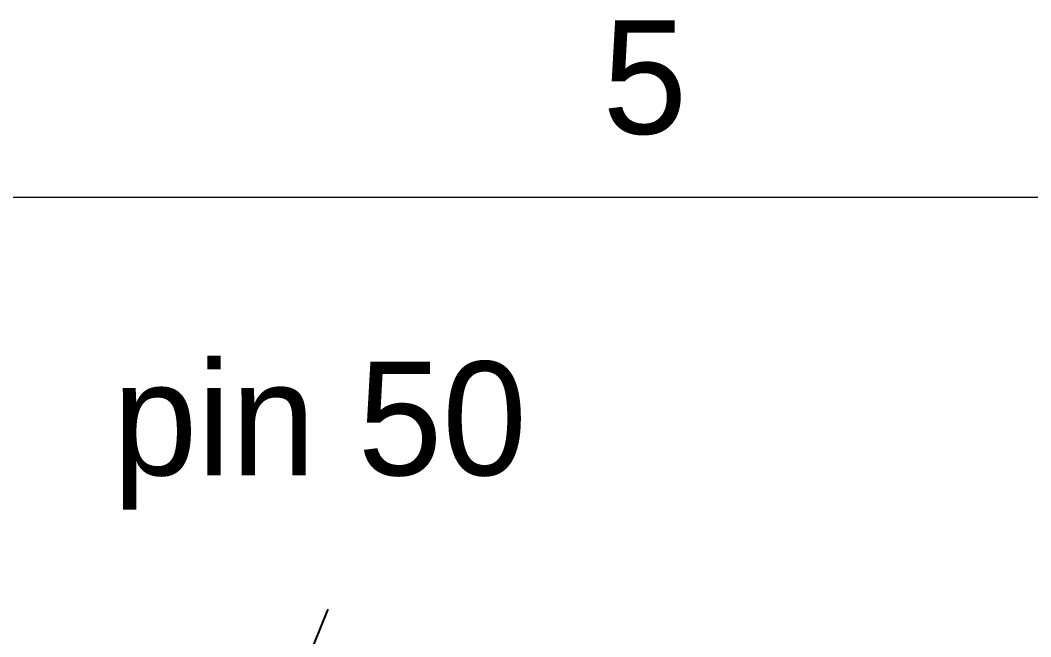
# Model space of a CAD drawing. Header units: millimetres. Extents: x 15 to 292, y 5 to 205.
# Drawn here: x 215.35 to 236.63, y 190.75 to 203.73 of the extents above; entities that cross this region are included whole.
import ezdxf

# ---------------------------------------------------------------- set-up
doc = ezdxf.new("R2010")
doc.units = ezdxf.units.MM
doc.layers.add('Annotations', color=7, linetype='Continuous')
doc.layers.add('Border', color=7, linetype='Continuous')
doc.styles.add('Shapr0', font='txt', dxfattribs={"height": 2.3925})
doc.dimstyles.new('ISO-25', dxfattribs={"dimtxt": 2.5, "dimasz": 2.5, "dimexe": 1.25, "dimexo": 0.625, "dimtad": 1, "dimtxsty": 'Standard', "dimcen": 2.5, "dimadec": 0, "dimazin": 0, "dimtfac": 1, "dimtmove": 0, "dimatfit": 3, "dimfxl": 1, "dimarcsym": 0})

msp = doc.modelspace()

# ---------------------------------------------------------------- linework, layer by layer
at = {"layer": 'Border', "linetype": 'Continuous', "lineweight": 15}
msp.add_line((287, 200), (20, 200), dxfattribs=at)

# ---------------------------------------------------------------- texts
at = {"layer": 'Annotations', "linetype": 'Continuous', "lineweight": 15, "insert": (217.299, 194.988), "char_height": 1.79438, "width": 84.66672, "attachment_point": 4}
msp.add_mtext('{\\fSF-Mono-Regular-Extended.ttf|b0|i0|c0|p0;\\H1.333333x;pin 50}', dxfattribs=at)
at = {"layer": 'Border', "linetype": 'Continuous', "lineweight": 15, "insert": (228.5, 201.304), "char_height": 2.393, "width": 2.3925, "attachment_point": 8, "style": 'Shapr0'}
msp.add_mtext('5', dxfattribs=at)

# ---------------------------------------------------------------- leaders
at = {"layer": 'Annotations', "linetype": 'Continuous', "lineweight": 15}
msp.add_leader([(216.425, 177.965), (221.834, 191.334)], dimstyle='ISO-25', dxfattribs=at)

doc.saveas('drawing.dxf')
